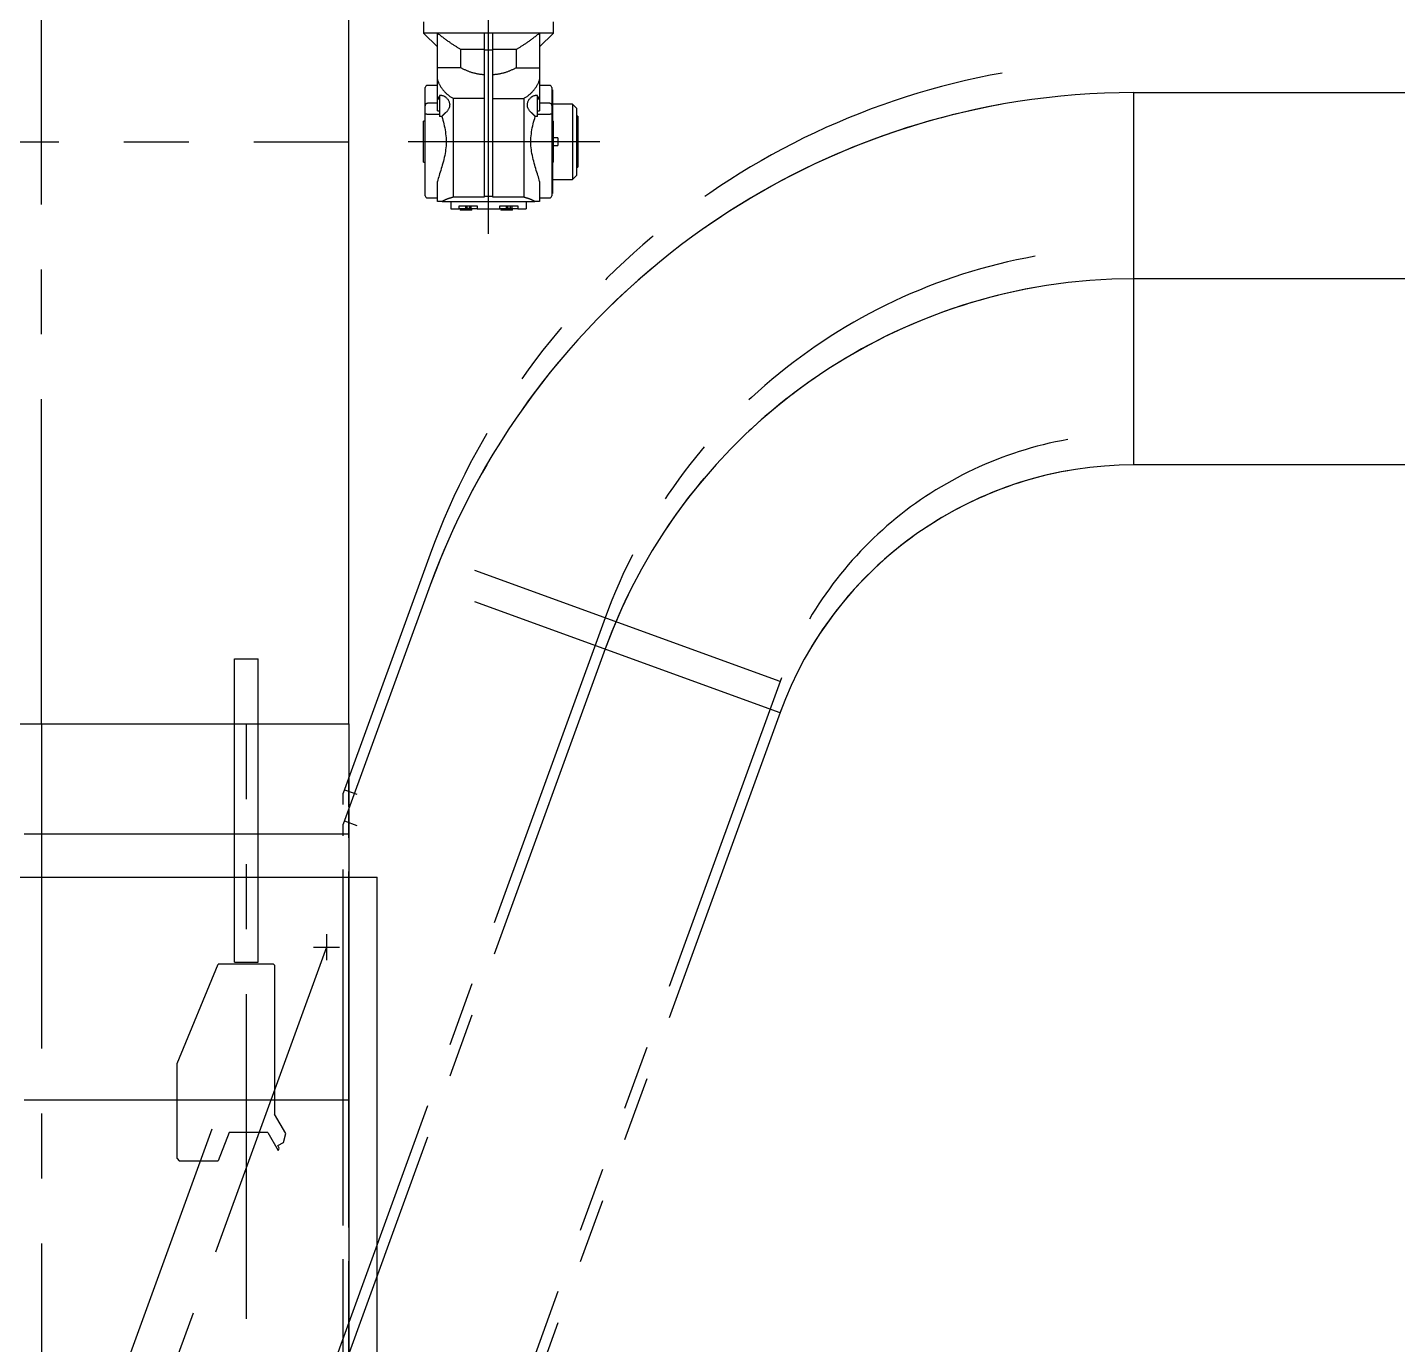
# Model space of a CAD drawing. Extents: x -40736 to 367926, y -65544 to 37405.
# Drawn here: x 340888 to 341204.6, y -35077.8 to -34773.5 of the extents above; entities that cross this region are included whole.
import ezdxf

# ---------------------------------------------------------------- set-up
doc = ezdxf.new("R2010")
doc.units = 0
doc.header["$LTSCALE"] = 600
doc.header["$MEASUREMENT"] = 0
doc.linetypes.add('CENTER', pattern=[2, 1.25, -0.25, 0.25, -0.25])
doc.linetypes.add('PHANTOM', pattern=[2.5, 1.25, -0.25, 0.25, -0.25, 0.25, -0.25])
doc.layers.get('0').update_dxf_attribs({"linetype": 'CONTINUOUS'})
for name, color, linetype in [('001', 7, 'CONTINUOUS'), ('底圖', 253, 'CONTINUOUS'), ('規劃圖', 253, 'CONTINUOUS')]:
    doc.layers.add(name, color=color, linetype=linetype)

# ---------------------------------------------------------------- blocks, each defined once
blk = doc.blocks.new('HAITI-3')
at = {"layer": '001', "color": 3}
for p, q in [((17361.166799, 100606.159575), (17361.166799, 102026.159575)), ((19193.666799, 102026.159575), (17361.166799, 102026.159575)), ((19193.666799, 100606.159575), (19193.666799, 102026.159575)), ((19193.666799, 100606.159575), (17361.166799, 100606.159575))]:
    blk.add_line(p, q, dxfattribs=at)
at = {"layer": '001', "color": 2, "linetype": 'CENTER'}
for p, q in [((17848.666799, 100606.159575), (17848.666799, 102026.159575)), ((19193.666799, 101316.159575), (17361.166799, 101316.159575))]:
    blk.add_line(p, q, dxfattribs=at)
blk = doc.blocks.new('HAITI-3-52')
at = {"layer": '001', "color": 3}
for p, q in [((19193.666799, 102026.159575), (22967.866799, 102026.159575)), ((19193.666799, 100606.159575), (19193.666799, 102026.159575))]:
    blk.add_line(p, q, dxfattribs=at)
at = {"layer": '001', "color": 2, "linetype": 'CENTER'}
for p, q in [((19448.666799, 102026.159575), (19448.666799, 100606.159575)), ((20062.866799, 102026.159575), (20062.866799, 100606.159575)), ((22967.866799, 101789.159575), (19193.666799, 101789.159575)), ((19193.666799, 101316.159575), (22967.866799, 101316.159575))]:
    blk.add_line(p, q, dxfattribs=at)
at = {"layer": '001', "linetype": 'CENTER'}
for p, q in [((19709.075512, 101944.159575), (19709.075512, 102004.159575)), ((19679.075512, 101974.159575), (19739.075512, 101974.159575))]:
    blk.add_line(p, q, dxfattribs=at)
at = {"layer": '001', "color": 6, "linetype": 'PHANTOM'}
for p, q in [((19709.075512, 101974.159575), (21173.371035, 101441.199591)), ((20139.828323, 101880.140337), (20094.828323, 101854.159575)), ((20160.318704, 101874.649956), (20139.828323, 101880.140337)), ((20167.818704, 101861.659575), (20160.318704, 101874.649956)), ((19748.866799, 101852.159575), (19750.866799, 101854.159575)), ((19748.866799, 101852.159575), (19748.866799, 101724.159575)), ((19750.866799, 101854.159575), (20094.828323, 101854.159575)), ((20137.866799, 101838.593332), (20178.978958, 101862.329448)), ((20173.447869, 101864.909575), (20167.818704, 101861.659575)), ((20178.228958, 101863.628486), (20173.447869, 101864.909575)), ((20178.978958, 101862.329448), (20178.228958, 101863.628486)), ((19043.666799, 101761.659575), (19043.666799, 101816.659575)), ((19743.866799, 101816.659575), (19043.666799, 101816.659575)), ((19743.866799, 101761.659575), (19743.866799, 101816.659575)), ((20137.866799, 101838.593332), (20137.866799, 101749.159575)), ((19743.866799, 101761.659575), (19043.666799, 101761.659575)), ((20137.866799, 101749.159575), (20202.866799, 101724.159575)), ((19977.866799, 101629.159575), (19748.866799, 101724.159575)), ((20202.866799, 101634.159575), (20202.866799, 101724.159575)), ((20130.108431, 101709.177459), (21137.45892, 101342.531865)), ((20197.866799, 101629.159575), (19977.866799, 101629.159575)), ((20197.866799, 101629.159575), (20202.866799, 101634.159575))]:
    blk.add_line(p, q, dxfattribs=at)
blk = doc.blocks.new('HAITI-3-53')
at = {"layer": '001', "color": 9}
for p in [(22707.501522, 102091.159575), (19547.501766, 100541.159575)]:
    blk.add_line(p, (19547.501766, 102091.159575), dxfattribs=at)
blk = doc.blocks.new('1U0032-C01-H-KENTOU-109')
at = {"layer": '001', "color": 2, "linetype": 'CENTER'}
for p, q in [((17848.666799, 102605.568007), (17848.666799, 102162.915886)), ((18061.447238, 102348.659575), (16710.081387, 102348.659575))]:
    blk.add_line(p, q, dxfattribs=at)
at = {"layer": '001', "color": 10}
for p, q in [((17771.666799, 102552.659575), (17761.666799, 102542.659575)), ((17761.666799, 102542.659575), (17935.666799, 102542.659575)), ((17761.666799, 102542.659575), (17761.666799, 102496.659575)), ((17925.666799, 102552.659575), (17771.666799, 102552.659575)), ((17789.666799, 102554.659575), (17907.666799, 102554.659575)), ((17789.666799, 102554.659575), (17789.666799, 102552.659575)), ((17907.666799, 102552.659575), (17907.666799, 102554.659575)), ((17935.666799, 102542.659575), (17925.666799, 102552.659575)), ((17935.666799, 102496.659575), (17935.666799, 102542.659575)), ((17839.531799, 102508.659575), (17857.801799, 102508.659575)), ((17839.531799, 102508.659575), (17839.531799, 102496.659575)), ((17857.801799, 102496.659575), (17857.801799, 102508.659575)), ((17597.666799, 102498.659575), (17571.666799, 102498.659575)), ((17597.666799, 102498.659575), (17597.666799, 102358.659575)), ((17629.666799, 102466.659575), (17597.666799, 102498.659575)), ((17718.666799, 102489.659575), (17718.666799, 102466.659575)), ((17723.666799, 102494.659575), (17766.47755, 102494.659575)), ((17728.666799, 102496.659575), (17968.666799, 102496.659575)), ((17728.666799, 102496.659575), (17728.666799, 102494.659575)), ((17743.632812, 102494.625588), (17743.666799, 102494.659575)), ((17750.362184, 102494.606801), (17750.414958, 102494.659575)), ((17759.322648, 102489.659575), (17759.329808, 102489.903779)), ((17759.322648, 102466.659575), (17759.322648, 102489.659575)), ((17759.329808, 102489.903779), (17759.351219, 102490.146852)), ((17759.351219, 102490.146852), (17759.386786, 102490.388281)), ((17759.386786, 102490.388281), (17759.436391, 102490.627435)), ((17759.436391, 102490.627435), (17759.499669, 102490.862949)), ((17759.499669, 102490.862949), (17759.576316, 102491.09422)), ((17759.576316, 102491.09422), (17759.666066, 102491.320834)), ((17759.666066, 102491.320834), (17759.768383, 102491.541829)), ((17759.768383, 102491.541829), (17759.882385, 102491.755925)), ((17759.882385, 102491.755925), (17760.007633, 102491.962972)), ((17760.007633, 102491.962972), (17760.143717, 102492.162834)), ((17760.143717, 102492.162834), (17760.290241, 102492.355366)), ((17760.290241, 102492.355366), (17760.446811, 102492.540424)), ((17760.446811, 102492.540424), (17760.613029, 102492.717859)), ((17760.613029, 102492.717859), (17760.788579, 102492.887615)), ((17760.788579, 102492.887615), (17760.974488, 102493.050748)), ((17760.974488, 102493.050748), (17761.171154, 102493.207427)), ((17761.171154, 102493.207427), (17761.378568, 102493.357401)), ((17761.378391, 102494.633962), (17761.404005, 102494.659575)), ((17761.378568, 102493.357401), (17761.596723, 102493.500416)), ((17761.596723, 102493.500416), (17761.82561, 102493.636223)), ((17761.82561, 102493.636223), (17762.065223, 102493.764571)), ((17762.065223, 102493.764571), (17762.315553, 102493.885217)), ((17762.315553, 102493.885217), (17762.57659, 102493.997921)), ((17762.57659, 102493.997921), (17762.848165, 102494.102394)), ((17762.848165, 102494.102394), (17763.129528, 102494.198199)), ((17763.129528, 102494.198199), (17763.420601, 102494.285214)), ((17763.420601, 102494.285214), (17763.721409, 102494.363352)), ((17763.721409, 102494.363352), (17764.031977, 102494.432524)), ((17764.031977, 102494.432524), (17764.352329, 102494.492644)), ((17764.352329, 102494.492644), (17764.682487, 102494.54363)), ((17764.682487, 102494.54363), (17765.02247, 102494.585409)), ((17765.02247, 102494.585409), (17765.372295, 102494.617922)), ((17765.372295, 102494.617922), (17765.731974, 102494.641129)), ((17765.731974, 102494.641129), (17766.101517, 102494.65501)), ((17766.101517, 102494.65501), (17766.47755, 102494.659575)), ((17766.47755, 102494.659575), (17783.62574, 102494.659575)), ((17783.62574, 102494.659575), (17973.666799, 102494.659575)), ((17783.62574, 102494.659575), (17783.76821, 102494.655807)), ((17783.76821, 102494.655807), (17783.903697, 102494.644331)), ((17783.903697, 102494.644331), (17784.032422, 102494.624883)), ((17784.032422, 102494.624883), (17784.154597, 102494.597198)), ((17784.154597, 102494.597198), (17784.270428, 102494.560997)), ((17784.270428, 102494.560997), (17784.379347, 102494.516344)), ((17784.379347, 102494.516344), (17784.480973, 102494.463527)), ((17784.480973, 102494.463527), (17784.575683, 102494.402641)), ((17784.575683, 102494.402641), (17784.663844, 102494.333784)), ((17784.663844, 102494.333784), (17784.745804, 102494.257059)), ((17784.745804, 102494.257059), (17784.821901, 102494.17257)), ((17784.821901, 102494.17257), (17784.892458, 102494.080422)), ((17784.892458, 102494.080422), (17784.957785, 102493.980713)), ((17784.957785, 102493.980713), (17785.018179, 102493.873538)), ((17785.018179, 102493.873538), (17785.074044, 102493.758721)), ((17785.074044, 102493.758721), (17785.12614, 102493.634967)), ((17785.12614, 102493.634967), (17785.174609, 102493.501958)), ((17785.174609, 102493.501958), (17785.219526, 102493.35954)), ((17785.219526, 102493.35954), (17785.260979, 102493.207561)), ((17785.260979, 102493.207561), (17785.299072, 102493.04586)), ((17785.299072, 102493.04586), (17785.333916, 102492.874267)), ((17785.333916, 102492.874267), (17785.36563, 102492.692595)), ((17785.36563, 102492.692595), (17785.394268, 102492.50115)), ((17785.394268, 102492.50115), (17785.419817, 102492.301113)), ((17785.419817, 102492.301113), (17785.442451, 102492.092747)), ((17785.442451, 102492.092747), (17785.462342, 102491.876281)), ((17785.462342, 102491.876281), (17785.479661, 102491.651941)), ((17785.479661, 102491.651941), (17785.494566, 102491.419946)), ((17785.494566, 102491.419946), (17785.507197, 102491.180545)), ((17785.507197, 102491.180545), (17785.517618, 102490.935599)), ((17785.517618, 102490.935599), (17785.52594, 102490.686469)), ((17785.52594, 102490.686469), (17785.532291, 102490.433728)), ((17785.532291, 102490.433728), (17785.536767, 102490.177951)), ((17785.536767, 102490.177951), (17785.539436, 102489.919709)), ((17785.539436, 102489.919709), (17785.540325, 102489.659575)), ((17785.540325, 102489.659575), (17785.540325, 102461.659575)), ((17848.666799, 102498.659575), (17801.166799, 102498.659575)), ((17801.166799, 102494.659575), (17801.166799, 102498.659575)), ((17819.027172, 102494.642164), (17819.044583, 102494.659575)), ((17896.166799, 102498.659575), (17848.666799, 102498.659575)), ((17896.166799, 102498.659575), (17896.166799, 102494.659575)), ((17968.666799, 102494.659575), (17968.666799, 102496.659575)), ((17978.666799, 102466.659575), (17978.666799, 102489.659575)), ((17598.040598, 102466.659575), (17677.9307, 102466.659575)), ((17598.040598, 102466.659575), (17599.45442, 102464.861594)), ((17599.45442, 102464.861594), (17600.845007, 102463.082644)), ((17600.845007, 102463.082644), (17602.212738, 102461.322275)), ((17602.212738, 102461.322275), (17603.557982, 102459.580048)), ((17603.557982, 102459.580048), (17604.881095, 102457.855533)), ((17604.881095, 102457.855533), (17606.182424, 102456.148312)), ((17606.182424, 102456.148312), (17607.462304, 102454.457971)), ((17607.462304, 102454.457971), (17608.72106, 102452.784108)), ((17608.72106, 102452.784108), (17609.959007, 102451.12633)), ((17609.959007, 102451.12633), (17611.176452, 102449.484249)), ((17611.176452, 102449.484249), (17612.373689, 102447.857487)), ((17612.373689, 102447.857487), (17613.551005, 102446.245672)), ((17613.551005, 102446.245672), (17614.708677, 102444.64844)), ((17614.708677, 102444.64844), (17615.846975, 102443.065433)), ((17615.846975, 102443.065433), (17616.966158, 102441.496301)), ((17616.966158, 102441.496301), (17618.066477, 102439.940698)), ((17677.9307, 102466.659575), (17705.181781, 102466.659575)), ((17677.9307, 102412.534453), (17677.9307, 102466.659575)), ((17705.181781, 102466.659575), (17750.166799, 102466.659575)), ((17706.675746, 102466.187458), (17705.181781, 102466.659575)), ((17708.161289, 102465.679002), (17706.675746, 102466.187458)), ((17709.637791, 102465.134422), (17708.161289, 102465.679002)), ((17711.104631, 102464.553944), (17709.637791, 102465.134422)), ((17712.561196, 102463.937812), (17711.104631, 102464.553944)), ((17714.006875, 102463.286285), (17712.561196, 102463.937812)), ((17715.441064, 102462.599634), (17714.006875, 102463.286285)), ((17716.86316, 102461.878148), (17715.441064, 102462.599634)), ((17718.272569, 102461.122129), (17716.86316, 102461.878148)), ((17719.6687, 102460.331893), (17718.272569, 102461.122129)), ((17721.050969, 102459.507772), (17719.6687, 102460.331893)), ((17722.418796, 102458.65011), (17721.050969, 102459.507772)), ((17723.771608, 102457.759267), (17722.418796, 102458.65011)), ((17725.108839, 102456.835617), (17723.771608, 102457.759267)), ((17726.429929, 102455.879546), (17725.108839, 102456.835617)), ((17727.734324, 102454.891454), (17726.429929, 102455.879546)), ((17729.021478, 102453.871755), (17727.734324, 102454.891454)), ((17730.290852, 102452.820877), (17729.021478, 102453.871755)), ((17731.541914, 102451.739259), (17730.290852, 102452.820877)), ((17732.77414, 102450.627355), (17731.541914, 102451.739259)), ((17733.987014, 102449.485631), (17732.77414, 102450.627355)), ((17735.180027, 102448.314564), (17733.987014, 102449.485631)), ((17736.352681, 102447.114646), (17735.180027, 102448.314564)), ((17737.504484, 102445.886378), (17736.352681, 102447.114646)), ((17738.634953, 102444.630276), (17737.504484, 102445.886378)), ((17739.743615, 102443.346865), (17738.634953, 102444.630276)), ((17740.830006, 102442.036683), (17739.743615, 102443.346865)), ((17741.89367, 102440.700279), (17740.830006, 102442.036683)), ((17781.412571, 102461.659575), (17741.666799, 102461.659575)), ((17741.666799, 102461.659575), (17741.666799, 102456.7909)), ((17741.719118, 102455.86885), (17741.666799, 102456.7909)), ((17741.87388, 102454.918887), (17741.719118, 102455.86885)), ((17742.127249, 102453.946488), (17741.87388, 102454.918887)), ((17742.474696, 102452.957671), (17742.127249, 102453.946488)), ((17742.911058, 102451.958874), (17742.474696, 102452.957671)), ((17743.430525, 102450.957024), (17742.911058, 102451.958874)), ((17744.026639, 102449.959441), (17743.430525, 102450.957024)), ((17743.77939, 102461.659575), (17743.901813, 102461.772398)), ((17743.901813, 102461.772398), (17744.0282, 102461.884196)), ((17744.696035, 102448.968504), (17744.026639, 102449.959441)), ((17744.0282, 102461.884196), (17744.158546, 102461.994912)), ((17744.158546, 102461.994912), (17744.292843, 102462.104492)), ((17744.292843, 102462.104492), (17744.431076, 102462.212888)), ((17744.431076, 102462.212888), (17744.573229, 102462.320051)), ((17744.573229, 102462.320051), (17744.719278, 102462.425934)), ((17745.46439, 102447.951512), (17744.696035, 102448.968504)), ((17744.719278, 102462.425934), (17744.869196, 102462.530495)), ((17744.869196, 102462.530495), (17745.022949, 102462.633691)), ((17745.022949, 102462.633691), (17745.180499, 102462.735483)), ((17745.180499, 102462.735483), (17745.341804, 102462.835835)), ((17745.341804, 102462.835835), (17745.506818, 102462.934712)), ((17746.336244, 102446.914805), (17745.46439, 102447.951512)), ((17745.506818, 102462.934712), (17745.675488, 102463.032082)), ((17745.675488, 102463.032082), (17745.84776, 102463.127916)), ((17745.84776, 102463.127916), (17746.023575, 102463.222188)), ((17746.023575, 102463.222188), (17746.202883, 102463.31488)), ((17746.202883, 102463.31488), (17746.385641, 102463.405981)), ((17747.307347, 102445.875239), (17746.336244, 102446.914805)), ((17746.385641, 102463.405981), (17746.571779, 102463.49547)), ((17746.571779, 102463.49547), (17746.76122, 102463.583328)), ((17746.76122, 102463.583328), (17746.953884, 102463.669536)), ((17746.953884, 102463.669536), (17747.149687, 102463.75408)), ((17747.149687, 102463.75408), (17747.348537, 102463.836945)), ((17748.371157, 102444.850044), (17747.307347, 102445.875239)), ((17747.348537, 102463.836945), (17747.550342, 102463.91812)), ((17747.550342, 102463.91812), (17747.755002, 102463.997595)), ((17747.755002, 102463.997595), (17747.962415, 102464.075362)), ((17747.962415, 102464.075362), (17748.172475, 102464.151415)), ((17748.172475, 102464.151415), (17748.385074, 102464.22575)), ((17749.51937, 102443.856216), (17748.371157, 102444.850044)), ((17748.385074, 102464.22575), (17748.600099, 102464.298366)), ((17748.600099, 102464.298366), (17748.817434, 102464.369263)), ((17748.817434, 102464.369263), (17749.036958, 102464.438441)), ((17749.036958, 102464.438441), (17749.258546, 102464.505903)), ((17749.258546, 102464.505903), (17749.482065, 102464.571653)), ((17749.482065, 102464.571653), (17749.707383, 102464.635695)), ((17750.741319, 102442.9108), (17749.51937, 102443.856216)), ((17749.707383, 102464.635695), (17749.934359, 102464.698035)), ((17749.934359, 102464.698035), (17750.162852, 102464.758681)), ((17750.166799, 102466.659575), (17777.166799, 102466.659575)), ((17750.166799, 102466.659575), (17750.166799, 102461.659575)), ((17752.023982, 102442.030276), (17750.741319, 102442.9108)), ((17753.352002, 102441.229771), (17752.023982, 102442.030276)), ((17754.776252, 102440.489255), (17753.352002, 102441.229771)), ((17774.599414, 102441.588599), (17773.232565, 102440.825497)), ((17775.908498, 102442.427783), (17774.599414, 102441.588599)), ((17777.164891, 102443.340249), (17775.908498, 102442.427783)), ((17778.35428, 102444.310127), (17777.164891, 102443.340249)), ((17777.166799, 102461.659575), (17777.166799, 102466.659575)), ((17779.46467, 102445.320536), (17778.35428, 102444.310127)), ((17780.486621, 102446.354516), (17779.46467, 102445.320536)), ((17781.412571, 102447.394883), (17780.486621, 102446.354516)), ((17790.682768, 102461.659575), (17781.412571, 102461.659575)), ((17781.660575, 102447.687256), (17781.412571, 102447.394883)), ((17781.90964, 102447.977944), (17781.660575, 102447.687256)), ((17782.159761, 102448.26694), (17781.90964, 102447.977944)), ((17782.41093, 102448.554235), (17782.159761, 102448.26694)), ((17782.663143, 102448.839823), (17782.41093, 102448.554235)), ((17782.916393, 102449.123698), (17782.663143, 102448.839823)), ((17783.170673, 102449.405851), (17782.916393, 102449.123698)), ((17783.425978, 102449.686277), (17783.170673, 102449.405851)), ((17783.682301, 102449.964968), (17783.425978, 102449.686277)), ((17783.939635, 102450.241917), (17783.682301, 102449.964968)), ((17784.197974, 102450.517117), (17783.939635, 102450.241917)), ((17784.457313, 102450.790562), (17784.197974, 102450.517117)), ((17784.717644, 102451.062244), (17784.457313, 102450.790562)), ((17784.978961, 102451.332158), (17784.717644, 102451.062244)), ((17785.241258, 102451.600297), (17784.978961, 102451.332158)), ((17785.504527, 102451.866653), (17785.241258, 102451.600297)), ((17785.768764, 102452.13122), (17785.504527, 102451.866653)), ((17786.033961, 102452.393992), (17785.768764, 102452.13122)), ((17786.300111, 102452.654963), (17786.033961, 102452.393992)), ((17786.567208, 102452.914125), (17786.300111, 102452.654963)), ((17786.835246, 102453.171473), (17786.567208, 102452.914125)), ((17787.104217, 102453.426999), (17786.835246, 102453.171473)), ((17787.374116, 102453.680699), (17787.104217, 102453.426999)), ((17787.644935, 102453.932564), (17787.374116, 102453.680699)), ((17787.916668, 102454.182591), (17787.644935, 102453.932564)), ((17788.189307, 102454.430771), (17787.916668, 102454.182591)), ((17788.462848, 102454.677099), (17788.189307, 102454.430771)), ((17788.737282, 102454.921569), (17788.462848, 102454.677099)), ((17789.012602, 102455.164175), (17788.737282, 102454.921569)), ((17789.288803, 102455.40491), (17789.012602, 102455.164175)), ((17789.565877, 102455.64377), (17789.288803, 102455.40491)), ((17789.843817, 102455.880747), (17789.565877, 102455.64377)), ((17790.122617, 102456.115837), (17789.843817, 102455.880747)), ((17790.40227, 102456.349033), (17790.122617, 102456.115837)), ((17790.682768, 102456.58033), (17790.40227, 102456.349033)), ((17790.682768, 102461.659575), (17790.682768, 102456.58033)), ((17794.865483, 102455.347757), (17790.682768, 102456.58033)), ((17799.118799, 102454.14222), (17794.865483, 102455.347757)), ((17803.438245, 102452.977884), (17799.118799, 102454.14222)), ((17807.817552, 102451.869411), (17803.438245, 102452.977884)), ((17812.250187, 102450.831298), (17807.817552, 102451.869411)), ((17816.729415, 102449.877611), (17812.250187, 102450.831298)), ((17821.248205, 102449.021722), (17816.729415, 102449.877611)), ((17825.799489, 102448.275938), (17821.248205, 102449.021722)), ((17830.375884, 102447.651226), (17825.799489, 102448.275938)), ((17834.969169, 102447.156913), (17830.375884, 102447.651226)), ((17839.570847, 102446.800235), (17834.969169, 102447.156913)), ((17844.172134, 102446.586057), (17839.570847, 102446.800235)), ((17848.763977, 102446.516653), (17844.172134, 102446.586057)), ((17853.356398, 102446.592205), (17848.763977, 102446.516653)), ((17857.957884, 102446.812489), (17853.356398, 102446.592205)), ((17862.559381, 102447.175117), (17857.957884, 102446.812489)), ((17867.152122, 102447.675122), (17862.559381, 102447.175117)), ((17871.727617, 102448.305169), (17867.152122, 102447.675122)), ((17876.277664, 102449.055853), (17871.727617, 102448.305169)), ((17880.794923, 102449.916147), (17876.277664, 102449.055853)), ((17885.272317, 102450.87369), (17880.794923, 102449.916147)), ((17889.702825, 102451.915075), (17885.272317, 102450.87369)), ((17894.079727, 102453.026212), (17889.702825, 102451.915075)), ((17898.396493, 102454.192593), (17894.079727, 102453.026212)), ((17902.646895, 102455.399559), (17898.396493, 102454.192593)), ((17906.82651, 102456.632965), (17902.646895, 102455.399559)), ((17910.929923, 102457.878529), (17906.82651, 102456.632965)), ((17914.951298, 102459.122067), (17910.929923, 102457.878529)), ((17918.884907, 102460.349717), (17914.951298, 102459.122067)), ((17922.725096, 102461.547999), (17918.884907, 102460.349717)), ((17926.466345, 102462.703872), (17922.725096, 102461.547999)), ((17930.103378, 102463.8048), (17926.466345, 102462.703872)), ((17933.630914, 102464.838689), (17930.103378, 102463.8048)), ((17937.043842, 102465.793959), (17933.630914, 102464.838689)), ((17940.337291, 102466.659575), (17937.043842, 102465.793959)), ((17940.337291, 102466.659575), (17986.666799, 102466.659575)), ((17980.2832, 102441.116559), (17980.026433, 102440.358293)), ((17980.543125, 102441.866657), (17980.2832, 102441.116559)), ((17980.806175, 102442.608487), (17980.543125, 102441.866657)), ((17981.072315, 102443.341951), (17980.806175, 102442.608487)), ((17981.341509, 102444.066952), (17981.072315, 102443.341951)), ((17981.613721, 102444.783395), (17981.341509, 102444.066952)), ((17981.888916, 102445.491183), (17981.613721, 102444.783395)), ((17982.167058, 102446.190224), (17981.888916, 102445.491183)), ((17982.448109, 102446.880425), (17982.167058, 102446.190224)), ((17982.732032, 102447.561694), (17982.448109, 102446.880425)), ((17983.01879, 102448.233942), (17982.732032, 102447.561694)), ((17983.308344, 102448.897079), (17983.01879, 102448.233942)), ((17983.600657, 102449.551017), (17983.308344, 102448.897079)), ((17983.895689, 102450.195671), (17983.600657, 102449.551017)), ((17984.193402, 102450.830953), (17983.895689, 102450.195671)), ((17984.493756, 102451.456781), (17984.193402, 102450.830953)), ((17984.796711, 102452.073072), (17984.493756, 102451.456781)), ((17985.102227, 102452.679743), (17984.796711, 102452.073072)), ((17985.410264, 102453.276715), (17985.102227, 102452.679743)), ((17985.720781, 102453.863908), (17985.410264, 102453.276715)), ((17986.033737, 102454.441246), (17985.720781, 102453.863908)), ((17986.34909, 102455.00865), (17986.033737, 102454.441246)), ((17986.666799, 102455.566046), (17986.34909, 102455.00865)), ((17986.666799, 102466.659575), (17986.666799, 102455.566046)), ((17986.666799, 102241.753104), (17986.666799, 102455.566046)), ((17618.066477, 102439.940698), (17619.148177, 102438.398286)), ((17619.148177, 102438.398286), (17620.211491, 102436.868733)), ((17620.211491, 102436.868733), (17621.256648, 102435.35171)), ((17621.256648, 102435.35171), (17622.283867, 102433.846895)), ((17622.283867, 102433.846895), (17623.293361, 102432.353973)), ((17623.293361, 102432.353973), (17624.285332, 102430.872629)), ((17624.285332, 102430.872629), (17625.25998, 102429.402558)), ((17625.25998, 102429.402558), (17626.217493, 102427.943456)), ((17626.217493, 102427.943456), (17627.158056, 102426.495025)), ((17627.158056, 102426.495025), (17628.081843, 102425.056968)), ((17628.081843, 102425.056968), (17628.989024, 102423.628997)), ((17628.989024, 102423.628997), (17629.879763, 102422.210822)), ((17629.879763, 102422.210822), (17630.754214, 102420.802161)), ((17630.754214, 102420.802161), (17631.612526, 102419.402732)), ((17631.612526, 102419.402732), (17632.454844, 102418.012258)), ((17632.454844, 102418.012258), (17633.281303, 102416.630464)), ((17633.281303, 102416.630464), (17634.092034, 102415.257077)), ((17634.092034, 102415.257077), (17634.88716, 102413.89183)), ((17634.88716, 102413.89183), (17635.666799, 102412.534453)), ((17635.666799, 102412.534453), (17635.666799, 102358.659575)), ((17635.666799, 102412.534453), (17677.9307, 102412.534453)), ((17677.9307, 102412.534453), (17678.714679, 102411.167287)), ((17678.714679, 102411.167287), (17679.481611, 102409.786458)), ((17679.481611, 102409.786458), (17680.23133, 102408.392267)), ((17742.934162, 102439.338212), (17741.89367, 102440.700279)), ((17743.951047, 102437.951054), (17742.934162, 102439.338212)), ((17744.943897, 102436.539385), (17743.951047, 102437.951054)), ((17745.912298, 102435.103796), (17744.943897, 102436.539385)), ((17746.855844, 102433.644889), (17745.912298, 102435.103796)), ((17747.774139, 102432.163275), (17746.855844, 102433.644889)), ((17748.666799, 102430.659575), (17747.774139, 102432.163275)), ((17977.203573, 102430.659575), (17748.666799, 102430.659575)), ((17748.666799, 102358.659575), (17748.666799, 102430.659575)), ((17756.329751, 102439.814277), (17754.776252, 102440.489255)), ((17757.984486, 102439.242328), (17756.329751, 102439.814277)), ((17759.708199, 102438.803813), (17757.984486, 102439.242328)), ((17761.463343, 102438.519542), (17759.708199, 102438.803813)), ((17763.206, 102438.397759), (17761.463343, 102438.519542)), ((17764.927747, 102438.43388), (17763.206, 102438.397759)), ((17766.681864, 102438.630767), (17764.927747, 102438.43388)), ((17768.427745, 102438.988159), (17766.681864, 102438.630767)), ((17770.123747, 102439.491467), (17768.427745, 102438.988159)), ((17771.735562, 102440.115284), (17770.123747, 102439.491467)), ((17773.232565, 102440.825497), (17771.735562, 102440.115284)), ((17977.419905, 102431.507731), (17977.203573, 102430.659575)), ((17977.203573, 102430.659575), (17977.203573, 102358.659575)), ((17977.639774, 102432.348992), (17977.419905, 102431.507731)), ((17977.863153, 102433.183246), (17977.639774, 102432.348992)), ((17978.090011, 102434.010382), (17977.863153, 102433.183246)), ((17978.320319, 102434.83029), (17978.090011, 102434.010382)), ((17978.554045, 102435.642863), (17978.320319, 102434.83029)), ((17978.791159, 102436.447993), (17978.554045, 102435.642863)), ((17979.03163, 102437.245572), (17978.791159, 102436.447993)), ((17979.275425, 102438.035496), (17979.03163, 102437.245572)), ((17979.522513, 102438.81766), (17979.275425, 102438.035496)), ((17979.77286, 102439.59196), (17979.522513, 102438.81766)), ((17980.026433, 102440.358293), (17979.77286, 102439.59196)), ((17986.666799, 102435.659575), (18003.666799, 102435.659575)), ((17996.666799, 102416.444185), (18003.666799, 102416.444185)), ((17996.666799, 102374.874965), (17996.666799, 102416.444185)), ((18003.666799, 102429.159575), (18003.666799, 102435.659575)), ((18003.666799, 102416.444185), (18003.666799, 102429.159575)), ((18003.666799, 102416.444185), (18003.666799, 102406.917905)), ((17680.23133, 102408.392267), (17680.96367, 102406.985018)), ((17680.96367, 102406.985018), (17681.678473, 102405.565019)), ((17681.678473, 102405.565019), (17682.375581, 102404.132581)), ((17682.375581, 102404.132581), (17683.054842, 102402.688017)), ((17683.054842, 102402.688017), (17683.716108, 102401.231643)), ((17683.716108, 102401.231643), (17684.359235, 102399.763776)), ((17684.359235, 102399.763776), (17684.984081, 102398.284738)), ((17684.984081, 102398.284738), (17685.590511, 102396.794852)), ((17685.590511, 102396.794852), (17686.17839, 102395.294444)), ((17686.17839, 102395.294444), (17686.747592, 102393.783842)), ((17686.747592, 102393.783842), (17687.297992, 102392.263376)), ((17687.297992, 102392.263376), (17687.829469, 102390.733378)), ((17687.829469, 102390.733378), (17688.341907, 102389.194183)), ((17688.341907, 102389.194183), (17688.835194, 102387.646128)), ((17688.835194, 102387.646128), (17689.309223, 102386.08955)), ((17689.309223, 102386.08955), (17689.763889, 102384.524789)), ((17689.763889, 102384.524789), (17690.199093, 102382.952189)), ((17690.199093, 102382.952189), (17690.61474, 102381.372093)), ((17690.61474, 102381.372093), (17691.01074, 102379.784846)), ((17691.01074, 102379.784846), (17691.387006, 102378.190795)), ((17691.387006, 102378.190795), (17691.743455, 102376.590288)), ((17996.666799, 102402.183633), (18001.966799, 102402.183633)), ((17996.666799, 102398.921604), (18001.966799, 102398.921604)), ((17996.666799, 102392.397546), (18001.966799, 102392.397546)), ((17996.666799, 102389.135517), (18001.966799, 102389.135517)), ((18001.966799, 102398.921604), (18001.966799, 102402.183633)), ((18001.966799, 102392.397546), (18001.966799, 102398.921604)), ((18001.966799, 102389.135517), (18001.966799, 102392.397546)), ((18003.666799, 102406.917905), (18003.666799, 102384.401245)), ((18006.666799, 102404.159575), (18003.666799, 102404.159575)), ((18003.666799, 102384.401245), (18003.666799, 102374.874965)), ((18006.666799, 102404.159575), (18006.666799, 102390.659575)), ((18006.666799, 102390.659575), (18006.666799, 102377.159575)), ((17597.666799, 102358.659575), (17597.666799, 102348.659575)), ((17636.666799, 102358.659575), (17597.666799, 102358.659575)), ((17597.666799, 102348.659575), (17597.666799, 102338.659575)), ((17636.666799, 102338.659575), (17636.666799, 102358.659575)), ((17651.04246, 102358.659575), (17636.666799, 102358.659575)), ((17681.666799, 102358.659575), (17651.04246, 102358.659575)), ((17975.383722, 102358.659575), (17681.666799, 102358.659575)), ((17691.743455, 102376.590288), (17692.080009, 102374.983676)), ((17692.080009, 102374.983676), (17692.396596, 102373.37131)), ((17692.396596, 102373.37131), (17692.693145, 102371.753541)), ((17692.693145, 102371.753541), (17692.969592, 102370.130725)), ((17692.969592, 102370.130725), (17693.225877, 102368.503215)), ((17693.225877, 102368.503215), (17693.461943, 102366.871367)), ((17693.461943, 102366.871367), (17693.677739, 102365.235538)), ((17693.677739, 102365.235538), (17693.873218, 102363.596085)), ((17693.873218, 102363.596085), (17694.048336, 102361.953368)), ((17694.048336, 102361.953368), (17694.203057, 102360.307745)), ((17694.203057, 102360.307745), (17694.337345, 102358.659575)), ((17977.203573, 102358.659575), (17975.383722, 102358.659575)), ((17975.383722, 102358.659575), (17975.383722, 102338.659575)), ((18003.666799, 102374.874965), (17996.666799, 102374.874965)), ((18003.666799, 102377.159575), (18006.666799, 102377.159575)), ((18003.666799, 102322.444185), (18003.666799, 102374.874965)), ((17597.666799, 102338.659575), (17597.666799, 102198.659575)), ((17597.666799, 102338.659575), (17636.666799, 102338.659575)), ((17635.666799, 102338.659575), (17635.666799, 102284.784697)), ((17636.666799, 102338.659575), (17651.04246, 102338.659575)), ((17651.04246, 102338.659575), (17681.666799, 102338.659575)), ((17681.666799, 102338.659575), (17975.383722, 102338.659575)), ((17690.61474, 102315.947057), (17690.199093, 102314.366961)), ((17691.01074, 102317.534304), (17690.61474, 102315.947057)), ((17691.387006, 102319.128355), (17691.01074, 102317.534304)), ((17691.743455, 102320.728862), (17691.387006, 102319.128355)), ((17692.080009, 102322.335474), (17691.743455, 102320.728862)), ((17692.396596, 102323.94784), (17692.080009, 102322.335474)), ((17692.693145, 102325.565609), (17692.396596, 102323.94784)), ((17692.969592, 102327.188425), (17692.693145, 102325.565609)), ((17693.225877, 102328.815935), (17692.969592, 102327.188425)), ((17693.461943, 102330.447783), (17693.225877, 102328.815935)), ((17693.677739, 102332.083612), (17693.461943, 102330.447783)), ((17693.873218, 102333.723065), (17693.677739, 102332.083612)), ((17694.048336, 102335.365782), (17693.873218, 102333.723065)), ((17694.203057, 102337.011405), (17694.048336, 102335.365782)), ((17694.337345, 102338.659575), (17694.203057, 102337.011405)), ((17748.666799, 102338.659575), (17748.666799, 102266.659575)), ((17975.383722, 102338.659575), (17977.203573, 102338.659575)), ((17977.203573, 102338.659575), (17977.203573, 102266.659575)), ((17996.666799, 102322.444185), (18003.666799, 102322.444185)), ((17996.666799, 102280.874965), (17996.666799, 102322.444185)), ((18003.666799, 102322.444185), (18003.666799, 102312.917905)), ((17634.88716, 102283.42732), (17634.092034, 102282.062073)), ((17635.666799, 102284.784697), (17634.88716, 102283.42732)), ((17677.9307, 102284.784697), (17635.666799, 102284.784697)), ((17678.714679, 102286.151863), (17677.9307, 102284.784697)), ((17677.9307, 102284.784697), (17677.9307, 102230.659575)), ((17679.481611, 102287.532692), (17678.714679, 102286.151863)), ((17680.23133, 102288.926883), (17679.481611, 102287.532692)), ((17680.96367, 102290.334132), (17680.23133, 102288.926883)), ((17681.678473, 102291.754131), (17680.96367, 102290.334132)), ((17682.375581, 102293.186569), (17681.678473, 102291.754131)), ((17683.054842, 102294.631133), (17682.375581, 102293.186569)), ((17683.716108, 102296.087507), (17683.054842, 102294.631133)), ((17684.359235, 102297.555374), (17683.716108, 102296.087507)), ((17684.984081, 102299.034412), (17684.359235, 102297.555374)), ((17685.590511, 102300.524298), (17684.984081, 102299.034412)), ((17686.17839, 102302.024706), (17685.590511, 102300.524298)), ((17686.747592, 102303.535308), (17686.17839, 102302.024706)), ((17687.297992, 102305.055774), (17686.747592, 102303.535308)), ((17687.829469, 102306.585772), (17687.297992, 102305.055774)), ((17688.341907, 102308.124967), (17687.829469, 102306.585772)), ((17688.835194, 102309.673022), (17688.341907, 102308.124967)), ((17689.309223, 102311.2296), (17688.835194, 102309.673022)), ((17689.763889, 102312.794361), (17689.309223, 102311.2296)), ((17690.199093, 102314.366961), (17689.763889, 102312.794361)), ((17996.666799, 102308.183633), (18001.966799, 102308.183633)), ((17996.666799, 102304.921604), (18001.966799, 102304.921604)), ((17996.666799, 102298.397546), (18001.966799, 102298.397546)), ((17996.666799, 102295.135517), (18001.966799, 102295.135517)), ((18001.966799, 102304.921604), (18001.966799, 102308.183633)), ((18001.966799, 102298.397546), (18001.966799, 102304.921604)), ((18001.966799, 102295.135517), (18001.966799, 102298.397546)), ((18003.666799, 102312.917905), (18003.666799, 102290.401245)), ((18006.666799, 102310.159575), (18003.666799, 102310.159575)), ((18003.666799, 102290.401245), (18003.666799, 102280.874965)), ((18003.666799, 102283.159575), (18006.666799, 102283.159575)), ((18006.666799, 102310.159575), (18006.666799, 102296.659575)), ((18006.666799, 102296.659575), (18006.666799, 102283.159575)), ((17614.708677, 102252.67071), (17613.551005, 102251.073478)), ((17615.846975, 102254.253717), (17614.708677, 102252.67071)), ((17616.966158, 102255.822849), (17615.846975, 102254.253717)), ((17618.066477, 102257.378452), (17616.966158, 102255.822849)), ((17619.148177, 102258.920864), (17618.066477, 102257.378452)), ((17620.211491, 102260.450417), (17619.148177, 102258.920864)), ((17621.256648, 102261.96744), (17620.211491, 102260.450417)), ((17622.283867, 102263.472255), (17621.256648, 102261.96744)), ((17623.293361, 102264.965177), (17622.283867, 102263.472255)), ((17624.285332, 102266.446521), (17623.293361, 102264.965177)), ((17625.25998, 102267.916592), (17624.285332, 102266.446521)), ((17626.217493, 102269.375694), (17625.25998, 102267.916592)), ((17627.158056, 102270.824125), (17626.217493, 102269.375694)), ((17628.081843, 102272.262182), (17627.158056, 102270.824125)), ((17628.989024, 102273.690153), (17628.081843, 102272.262182)), ((17629.879763, 102275.108328), (17628.989024, 102273.690153)), ((17630.754214, 102276.516989), (17629.879763, 102275.108328)), ((17631.612526, 102277.916418), (17630.754214, 102276.516989)), ((17632.454844, 102279.306892), (17631.612526, 102277.916418)), ((17633.281303, 102280.688686), (17632.454844, 102279.306892)), ((17634.092034, 102282.062073), (17633.281303, 102280.688686)), ((17736.352681, 102250.204504), (17737.504484, 102251.432772)), ((17737.504484, 102251.432772), (17738.634953, 102252.688874)), ((17738.634953, 102252.688874), (17739.743615, 102253.972285)), ((17739.743615, 102253.972285), (17740.830006, 102255.282467)), ((17740.830006, 102255.282467), (17741.89367, 102256.618871)), ((17741.89367, 102256.618871), (17742.934162, 102257.980938)), ((17742.934162, 102257.980938), (17743.951047, 102259.368096)), ((17743.951047, 102259.368096), (17744.943897, 102260.779765)), ((17744.943897, 102260.779765), (17745.912298, 102262.215354)), ((17745.912298, 102262.215354), (17746.855844, 102263.674261)), ((17746.336244, 102250.404345), (17747.307347, 102251.443911)), ((17746.855844, 102263.674261), (17747.774139, 102265.155875)), ((17747.307347, 102251.443911), (17748.371157, 102252.469106)), ((17747.774139, 102265.155875), (17748.666799, 102266.659575)), ((17748.371157, 102252.469106), (17749.51937, 102253.462934)), ((17748.666799, 102266.659575), (17977.203573, 102266.659575)), ((17749.51937, 102253.462934), (17750.741319, 102254.40835)), ((17750.741319, 102254.40835), (17752.023982, 102255.288874)), ((17752.023982, 102255.288874), (17753.352002, 102256.089379)), ((17753.352002, 102256.089379), (17754.776252, 102256.829895)), ((17754.776252, 102256.829895), (17756.329751, 102257.504873)), ((17756.329751, 102257.504873), (17757.984486, 102258.076822)), ((17757.984486, 102258.076822), (17759.708199, 102258.515337)), ((17759.708199, 102258.515337), (17761.463343, 102258.799608)), ((17761.463343, 102258.799608), (17763.206, 102258.921391)), ((17763.206, 102258.921391), (17764.927747, 102258.88527)), ((17764.927747, 102258.88527), (17766.681864, 102258.688383)), ((17766.681864, 102258.688383), (17768.427745, 102258.330991)), ((17768.427745, 102258.330991), (17770.123747, 102257.827683)), ((17770.123747, 102257.827683), (17771.735562, 102257.203866)), ((17771.735562, 102257.203866), (17773.232565, 102256.493653)), ((17773.232565, 102256.493653), (17774.599414, 102255.730551)), ((17774.599414, 102255.730551), (17775.908498, 102254.891367)), ((17775.908498, 102254.891367), (17777.164891, 102253.978901)), ((17777.164891, 102253.978901), (17778.35428, 102253.009023)), ((17778.35428, 102253.009023), (17779.46467, 102251.998614)), ((17779.46467, 102251.998614), (17780.486621, 102250.964634)), ((17977.203573, 102266.659575), (17977.419905, 102265.811419)), ((17977.419905, 102265.811419), (17977.639774, 102264.970158)), ((17977.639774, 102264.970158), (17977.863153, 102264.135904)), ((17977.863153, 102264.135904), (17978.090011, 102263.308768)), ((17978.090011, 102263.308768), (17978.320319, 102262.48886)), ((17978.320319, 102262.48886), (17978.554045, 102261.676287)), ((17978.554045, 102261.676287), (17978.791159, 102260.871157)), ((17978.791159, 102260.871157), (17979.03163, 102260.073578)), ((17979.03163, 102260.073578), (17979.275425, 102259.283654)), ((17979.275425, 102259.283654), (17979.522513, 102258.50149)), ((17979.522513, 102258.50149), (17979.77286, 102257.72719)), ((17979.77286, 102257.72719), (17980.026433, 102256.960857)), ((17980.026433, 102256.960857), (17980.2832, 102256.202591)), ((17980.2832, 102256.202591), (17980.543125, 102255.452493)), ((17980.543125, 102255.452493), (17980.806175, 102254.710663)), ((17980.806175, 102254.710663), (17981.072315, 102253.977199)), ((17981.072315, 102253.977199), (17981.341509, 102253.252198)), ((17981.341509, 102253.252198), (17981.613721, 102252.535755)), ((17981.613721, 102252.535755), (17981.888916, 102251.827967)), ((17981.888916, 102251.827967), (17982.167058, 102251.128926)), ((17982.167058, 102251.128926), (17982.448109, 102250.438725)), ((17986.666799, 102261.659575), (18003.666799, 102261.659575)), ((18003.666799, 102280.874965), (17996.666799, 102280.874965)), ((18003.666799, 102268.159575), (18003.666799, 102280.874965)), ((18003.666799, 102261.659575), (18003.666799, 102268.159575)), ((17597.666799, 102198.659575), (17629.666799, 102230.659575)), ((17599.45442, 102232.457556), (17598.040598, 102230.659575)), ((17677.9307, 102230.659575), (17598.040598, 102230.659575)), ((17600.845007, 102234.236506), (17599.45442, 102232.457556)), ((17602.212738, 102235.996875), (17600.845007, 102234.236506)), ((17603.557982, 102237.739102), (17602.212738, 102235.996875)), ((17604.881095, 102239.463617), (17603.557982, 102237.739102)), ((17606.182424, 102241.170838), (17604.881095, 102239.463617)), ((17607.462304, 102242.861179), (17606.182424, 102241.170838)), ((17608.72106, 102244.535042), (17607.462304, 102242.861179)), ((17609.959007, 102246.19282), (17608.72106, 102244.535042)), ((17611.176452, 102247.834901), (17609.959007, 102246.19282)), ((17612.373689, 102249.461663), (17611.176452, 102247.834901)), ((17613.551005, 102251.073478), (17612.373689, 102249.461663)), ((17705.181781, 102230.659575), (17677.9307, 102230.659575)), ((17705.181781, 102230.659575), (17706.675746, 102231.131692)), ((17750.166799, 102230.659575), (17705.181781, 102230.659575)), ((17706.675746, 102231.131692), (17708.161289, 102231.640148)), ((17708.161289, 102231.640148), (17709.637791, 102232.184728)), ((17709.637791, 102232.184728), (17711.104631, 102232.765206)), ((17711.104631, 102232.765206), (17712.561196, 102233.381338)), ((17712.561196, 102233.381338), (17714.006875, 102234.032865)), ((17714.006875, 102234.032865), (17715.441064, 102234.719516)), ((17715.441064, 102234.719516), (17716.86316, 102235.441002)), ((17716.86316, 102235.441002), (17718.272569, 102236.197021)), ((17718.272569, 102236.197021), (17719.6687, 102236.987257)), ((17718.666799, 102230.659575), (17718.666799, 102207.659575)), ((17719.6687, 102236.987257), (17721.050969, 102237.811378)), ((17721.050969, 102237.811378), (17722.418796, 102238.66904)), ((17722.418796, 102238.66904), (17723.771608, 102239.559883)), ((17723.771608, 102239.559883), (17725.108839, 102240.483533)), ((17725.108839, 102240.483533), (17726.429929, 102241.439604)), ((17726.429929, 102241.439604), (17727.734324, 102242.427696)), ((17727.734324, 102242.427696), (17729.021478, 102243.447395)), ((17729.021478, 102243.447395), (17730.290852, 102244.498273)), ((17730.290852, 102244.498273), (17731.541914, 102245.579891)), ((17731.541914, 102245.579891), (17732.77414, 102246.691795)), ((17732.77414, 102246.691795), (17733.987014, 102247.833519)), ((17733.987014, 102247.833519), (17735.180027, 102249.004586)), ((17735.180027, 102249.004586), (17736.352681, 102250.204504)), ((17741.666799, 102240.52825), (17741.719118, 102241.4503)), ((17741.666799, 102240.52825), (17741.666799, 102235.659575)), ((17741.666799, 102235.659575), (17781.412571, 102235.659575)), ((17741.719118, 102241.4503), (17741.87388, 102242.400263)), ((17741.87388, 102242.400263), (17742.127249, 102243.372662)), ((17742.127249, 102243.372662), (17742.474696, 102244.361479)), ((17742.474696, 102244.361479), (17742.911058, 102245.360276)), ((17742.911058, 102245.360276), (17743.430525, 102246.362126)), ((17743.430525, 102246.362126), (17744.026639, 102247.359709)), ((17743.901813, 102235.546752), (17743.77939, 102235.659575)), ((17744.0282, 102235.434954), (17743.901813, 102235.546752)), ((17744.026639, 102247.359709), (17744.696035, 102248.350646)), ((17744.158546, 102235.324238), (17744.0282, 102235.434954)), ((17744.292843, 102235.214658), (17744.158546, 102235.324238)), ((17744.431076, 102235.106262), (17744.292843, 102235.214658)), ((17744.573229, 102234.999099), (17744.431076, 102235.106262)), ((17744.719278, 102234.893216), (17744.573229, 102234.999099)), ((17744.696035, 102248.350646), (17745.46439, 102249.367638)), ((17744.869196, 102234.788655), (17744.719278, 102234.893216)), ((17745.022949, 102234.685459), (17744.869196, 102234.788655)), ((17745.180499, 102234.583667), (17745.022949, 102234.685459)), ((17745.341804, 102234.483315), (17745.180499, 102234.583667)), ((17745.506818, 102234.384438), (17745.341804, 102234.483315)), ((17745.46439, 102249.367638), (17746.336244, 102250.404345)), ((17745.675488, 102234.287068), (17745.506818, 102234.384438)), ((17745.84776, 102234.191234), (17745.675488, 102234.287068)), ((17746.023575, 102234.096962), (17745.84776, 102234.191234)), ((17746.202883, 102234.00427), (17746.023575, 102234.096962)), ((17746.385641, 102233.913169), (17746.202883, 102234.00427)), ((17746.571779, 102233.82368), (17746.385641, 102233.913169)), ((17746.76122, 102233.735822), (17746.571779, 102233.82368)), ((17746.953884, 102233.649614), (17746.76122, 102233.735822)), ((17747.149687, 102233.56507), (17746.953884, 102233.649614)), ((17747.348537, 102233.482205), (17747.149687, 102233.56507)), ((17747.550342, 102233.40103), (17747.348537, 102233.482205)), ((17747.755002, 102233.321555), (17747.550342, 102233.40103)), ((17747.962415, 102233.243788), (17747.755002, 102233.321555)), ((17748.172475, 102233.167735), (17747.962415, 102233.243788)), ((17748.385074, 102233.0934), (17748.172475, 102233.167735)), ((17748.600099, 102233.020784), (17748.385074, 102233.0934)), ((17748.817434, 102232.949887), (17748.600099, 102233.020784)), ((17749.036958, 102232.880709), (17748.817434, 102232.949887)), ((17749.258546, 102232.813247), (17749.036958, 102232.880709)), ((17749.482065, 102232.747497), (17749.258546, 102232.813247)), ((17749.707383, 102232.683455), (17749.482065, 102232.747497)), ((17749.934359, 102232.621115), (17749.707383, 102232.683455)), ((17750.162852, 102232.560469), (17749.934359, 102232.621115)), ((17750.166799, 102235.659575), (17750.166799, 102230.659575)), ((17777.166799, 102230.659575), (17750.166799, 102230.659575)), ((17759.322648, 102207.659575), (17759.322648, 102230.659575)), ((17777.166799, 102230.659575), (17777.166799, 102235.659575)), ((17780.486621, 102250.964634), (17781.412571, 102249.924267)), ((17781.412571, 102249.924267), (17781.660575, 102249.631894)), ((17781.412571, 102235.659575), (17790.682768, 102235.659575)), ((17781.660575, 102249.631894), (17781.90964, 102249.341206)), ((17781.90964, 102249.341206), (17782.159761, 102249.05221)), ((17782.159761, 102249.05221), (17782.41093, 102248.764915)), ((17782.41093, 102248.764915), (17782.663143, 102248.479327)), ((17782.663143, 102248.479327), (17782.916393, 102248.195452)), ((17782.916393, 102248.195452), (17783.170673, 102247.913299)), ((17783.170673, 102247.913299), (17783.425978, 102247.632873)), ((17783.425978, 102247.632873), (17783.682301, 102247.354182)), ((17783.682301, 102247.354182), (17783.939635, 102247.077233)), ((17783.939635, 102247.077233), (17784.197974, 102246.802033)), ((17784.197974, 102246.802033), (17784.457313, 102246.528588)), ((17784.457313, 102246.528588), (17784.717644, 102246.256906)), ((17784.717644, 102246.256906), (17784.978961, 102245.986992)), ((17784.978961, 102245.986992), (17785.241258, 102245.718853)), ((17785.241258, 102245.718853), (17785.504527, 102245.452497)), ((17785.504527, 102245.452497), (17785.768764, 102245.18793)), ((17785.540325, 102235.659575), (17785.540325, 102207.659575)), ((17785.768764, 102245.18793), (17786.033961, 102244.925158)), ((17786.033961, 102244.925158), (17786.300111, 102244.664187)), ((17786.300111, 102244.664187), (17786.567208, 102244.405025)), ((17786.567208, 102244.405025), (17786.835246, 102244.147677)), ((17786.835246, 102244.147677), (17787.104217, 102243.892151)), ((17787.104217, 102243.892151), (17787.374116, 102243.638451)), ((17787.374116, 102243.638451), (17787.644935, 102243.386586)), ((17787.644935, 102243.386586), (17787.916668, 102243.136559)), ((17787.916668, 102243.136559), (17788.189307, 102242.888379)), ((17788.189307, 102242.888379), (17788.462848, 102242.642051)), ((17788.462848, 102242.642051), (17788.737282, 102242.397581)), ((17788.737282, 102242.397581), (17789.012602, 102242.154975)), ((17789.012602, 102242.154975), (17789.288803, 102241.91424)), ((17789.288803, 102241.91424), (17789.565877, 102241.67538)), ((17789.565877, 102241.67538), (17789.843817, 102241.438403)), ((17789.843817, 102241.438403), (17790.122617, 102241.203313)), ((17790.122617, 102241.203313), (17790.40227, 102240.970117)), ((17790.40227, 102240.970117), (17790.682768, 102240.73882)), ((17790.682768, 102240.73882), (17794.865483, 102241.971393)), ((17790.682768, 102240.73882), (17790.682768, 102235.659575)), ((17794.865483, 102241.971393), (17799.118799, 102243.17693)), ((17799.118799, 102243.17693), (17803.438245, 102244.341266)), ((17803.438245, 102244.341266), (17807.817552, 102245.449739)), ((17807.817552, 102245.449739), (17812.250187, 102246.487852)), ((17812.250187, 102246.487852), (17816.729415, 102247.441539)), ((17816.729415, 102247.441539), (17821.248205, 102248.297428)), ((17821.248205, 102248.297428), (17825.799489, 102249.043212)), ((17825.799489, 102249.043212), (17830.375884, 102249.667924)), ((17830.375884, 102249.667924), (17834.969169, 102250.162237)), ((17834.969169, 102250.162237), (17839.570847, 102250.518915)), ((17839.570847, 102250.518915), (17844.172134, 102250.733093)), ((17844.172134, 102250.733093), (17848.763977, 102250.802497)), ((17848.763977, 102250.802497), (17853.356398, 102250.726945)), ((17853.356398, 102250.726945), (17857.957884, 102250.506661)), ((17857.957884, 102250.506661), (17862.559381, 102250.144033)), ((17862.559381, 102250.144033), (17867.152122, 102249.644028)), ((17867.152122, 102249.644028), (17871.727617, 102249.013981)), ((17871.727617, 102249.013981), (17876.277664, 102248.263297)), ((17876.277664, 102248.263297), (17880.794923, 102247.403003)), ((17880.794923, 102247.403003), (17885.272317, 102246.44546)), ((17885.272317, 102246.44546), (17889.702825, 102245.404075)), ((17889.702825, 102245.404075), (17894.079727, 102244.292938)), ((17894.079727, 102244.292938), (17898.396493, 102243.126557)), ((17898.396493, 102243.126557), (17902.646895, 102241.919591)), ((17902.646895, 102241.919591), (17906.82651, 102240.686185)), ((17906.82651, 102240.686185), (17910.929923, 102239.440621)), ((17910.929923, 102239.440621), (17914.951298, 102238.197083)), ((17914.951298, 102238.197083), (17918.884907, 102236.969433)), ((17918.884907, 102236.969433), (17922.725096, 102235.771151)), ((17922.725096, 102235.771151), (17926.466345, 102234.615278)), ((17926.466345, 102234.615278), (17930.103378, 102233.51435)), ((17930.103378, 102233.51435), (17933.630914, 102232.480461)), ((17933.630914, 102232.480461), (17937.043842, 102231.525191)), ((17937.043842, 102231.525191), (17940.337291, 102230.659575)), ((17986.666799, 102230.659575), (17940.337291, 102230.659575)), ((17945.717304, 102230.648294), (17945.710791, 102230.659575)), ((17960.887534, 102230.606272), (17960.85676, 102230.659575)), ((17978.666799, 102207.659575), (17978.666799, 102230.659575)), ((17982.448109, 102250.438725), (17982.732032, 102249.757456)), ((17982.732032, 102249.757456), (17983.01879, 102249.085208)), ((17983.01879, 102249.085208), (17983.308344, 102248.422071)), ((17983.308344, 102248.422071), (17983.600657, 102247.768133)), ((17983.600657, 102247.768133), (17983.895689, 102247.123479)), ((17983.895689, 102247.123479), (17984.193402, 102246.488197)), ((17984.193402, 102246.488197), (17984.493756, 102245.862369)), ((17984.493756, 102245.862369), (17984.796711, 102245.246078)), ((17984.796711, 102245.246078), (17985.102227, 102244.639407)), ((17985.102227, 102244.639407), (17985.410264, 102244.042435)), ((17985.410264, 102244.042435), (17985.720781, 102243.455242)), ((17985.720781, 102243.455242), (17986.033737, 102242.877904)), ((17986.033737, 102242.877904), (17986.34909, 102242.3105)), ((17986.34909, 102242.3105), (17986.666799, 102241.753104)), ((17986.666799, 102241.753104), (17986.666799, 102230.659575)), ((17571.666799, 102198.659575), (17597.666799, 102198.659575)), ((17766.47755, 102202.659575), (17723.666799, 102202.659575)), ((17743.666799, 102202.659575), (17743.632812, 102202.693562)), ((17759.330773, 102207.399441), (17759.322648, 102207.659575)), ((17759.354995, 102207.141199), (17759.330773, 102207.399441)), ((17759.395099, 102206.885422), (17759.354995, 102207.141199)), ((17759.450887, 102206.632681), (17759.395099, 102206.885422)), ((17759.522167, 102206.383551), (17759.450887, 102206.632681)), ((17759.608752, 102206.138605), (17759.522167, 102206.383551)), ((17759.710091, 102205.899204), (17759.608752, 102206.138605)), ((17759.82512, 102205.667209), (17759.710091, 102205.899204)), ((17759.95332, 102205.442869), (17759.82512, 102205.667209)), ((17760.094214, 102205.226403), (17759.95332, 102205.442869)), ((17760.247334, 102205.018037), (17760.094214, 102205.226403)), ((17760.412212, 102204.818), (17760.247334, 102205.018037)), ((17760.588331, 102204.626555), (17760.412212, 102204.818)), ((17760.774144, 102204.444883), (17760.588331, 102204.626555)), ((17760.96865, 102204.27329), (17760.774144, 102204.444883)), ((17761.171329, 102204.111589), (17760.96865, 102204.27329)), ((17761.381677, 102203.95961), (17761.171329, 102204.111589)), ((17761.404005, 102202.659575), (17761.378391, 102202.685188)), ((17761.599195, 102203.817192), (17761.381677, 102203.95961)), ((17761.823385, 102203.684183), (17761.599195, 102203.817192)), ((17762.053744, 102203.560429), (17761.823385, 102203.684183)), ((17762.290108, 102203.445612), (17762.053744, 102203.560429)), ((17762.534782, 102203.338437), (17762.290108, 102203.445612)), ((17762.788308, 102203.238728), (17762.534782, 102203.338437)), ((17763.050717, 102203.14658), (17762.788308, 102203.238728)), ((17763.322043, 102203.062091), (17763.050717, 102203.14658)), ((17763.602324, 102202.985366), (17763.322043, 102203.062091)), ((17763.891597, 102202.916509), (17763.602324, 102202.985366)), ((17764.189897, 102202.855623), (17763.891597, 102202.916509)), ((17764.497258, 102202.802806), (17764.189897, 102202.855623)), ((17764.813711, 102202.758153), (17764.497258, 102202.802806)), ((17765.137158, 102202.721952), (17764.813711, 102202.758153)), ((17765.465295, 102202.694267), (17765.137158, 102202.721952)), ((17765.798091, 102202.674819), (17765.465295, 102202.694267)), ((17766.135519, 102202.663343), (17765.798091, 102202.674819)), ((17766.47755, 102202.659575), (17766.135519, 102202.663343)), ((17783.62574, 102202.659575), (17766.47755, 102202.659575)), ((17783.78209, 102202.66414), (17783.62574, 102202.659575)), ((17973.666799, 102202.659575), (17783.62574, 102202.659575)), ((17783.929658, 102202.678021), (17783.78209, 102202.66414)), ((17784.067527, 102202.701228), (17783.929658, 102202.678021)), ((17784.19619, 102202.733741), (17784.067527, 102202.701228)), ((17784.316122, 102202.77552), (17784.19619, 102202.733741)), ((17784.427777, 102202.826506), (17784.316122, 102202.77552)), ((17784.531593, 102202.886626), (17784.427777, 102202.826506)), ((17784.62799, 102202.955798), (17784.531593, 102202.886626)), ((17784.717372, 102203.033936), (17784.62799, 102202.955798)), ((17784.800126, 102203.120951), (17784.717372, 102203.033936)), ((17784.876627, 102203.216756), (17784.800126, 102203.120951)), ((17784.947205, 102203.321229), (17784.876627, 102203.216756)), ((17785.01202, 102203.433933), (17784.947205, 102203.321229)), ((17785.071387, 102203.554579), (17785.01202, 102203.433933)), ((17785.125648, 102203.682927), (17785.071387, 102203.554579)), ((17785.175131, 102203.818734), (17785.125648, 102203.682927)), ((17785.220153, 102203.961749), (17785.175131, 102203.818734)), ((17785.261013, 102204.111723), (17785.220153, 102203.961749)), ((17785.298, 102204.268402), (17785.261013, 102204.111723)), ((17785.331388, 102204.431535), (17785.298, 102204.268402)), ((17785.361504, 102204.601291), (17785.331388, 102204.431535)), ((17785.388751, 102204.778726), (17785.361504, 102204.601291)), ((17785.413286, 102204.963784), (17785.388751, 102204.778726)), ((17785.435249, 102205.156316), (17785.413286, 102204.963784)), ((17785.454781, 102205.356178), (17785.435249, 102205.156316)), ((17785.472017, 102205.563225), (17785.454781, 102205.356178)), ((17785.487088, 102205.777321), (17785.472017, 102205.563225)), ((17785.500111, 102205.998316), (17785.487088, 102205.777321)), ((17785.511141, 102206.22493), (17785.500111, 102205.998316)), ((17785.52027, 102206.456201), (17785.511141, 102206.22493)), ((17785.527604, 102206.691715), (17785.52027, 102206.456201)), ((17785.533225, 102206.930869), (17785.527604, 102206.691715)), ((17785.537185, 102207.172298), (17785.533225, 102206.930869)), ((17785.539541, 102207.415371), (17785.537185, 102207.172298)), ((17785.540325, 102207.659575), (17785.539541, 102207.415371)), ((17801.166799, 102202.659575), (17801.166799, 102198.659575)), ((17848.666799, 102198.659575), (17801.166799, 102198.659575)), ((17819.044583, 102202.659575), (17819.027172, 102202.676986)), ((17896.166799, 102198.659575), (17848.666799, 102198.659575)), ((17878.302261, 102202.672821), (17878.289015, 102202.659575)), ((17896.166799, 102198.659575), (17896.166799, 102202.659575)), ((17935.951872, 102202.681853), (17935.929593, 102202.659575))]:
    blk.add_line(p, q, dxfattribs=at)
for centre, start, end in [((17723.666799, 102489.659575), 90, 180), ((17973.666799, 102489.659575), 0, 90), ((17723.666799, 102207.659575), 180, 270), ((17973.666799, 102207.659575), 270, 0)]:
    blk.add_arc(centre, 5, start, end, dxfattribs=at)
blk = doc.blocks.new('1U0032-ASY-C01-NHX-1-204')
at = {"layer": '001', "color": 10, "linetype": 'PHANTOM'}
for p, q in [((19095.708773, 103022.144581), (18801.657457, 102213.977629)), ((19095.560978, 103022.198374), (21790.418782, 102041.350355)), ((18801.337644, 102214.094031), (19353.400522, 102013.159575)), ((19345.687842, 102015.966765), (19355.948452, 102044.157535)), ((21784.889792, 102026.159575), (19317.683312, 102026.159575)), ((21780.158172, 102013.159575), (19353.400522, 102013.159575))]:
    blk.add_line(p, q, dxfattribs=at)
at = {"layer": '001', "color": 2, "linetype": 'CENTER'}
blk.add_line((18948.409541, 102618.160683), (20932.091272, 101896.159575), dxfattribs=at)
at = {"layer": '001', "color": 10, "linetype": 'PHANTOM'}
for radius, end in [(870, 249.994821), (1730, 249.994364)]:
    blk.add_arc((19393.192397, 103839.704055), radius, 190.120183, end, dxfattribs=at)
at = {"layer": '001', "color": 2, "linetype": 'CENTER'}
blk.add_arc((19393.192397, 103839.704055), 1300, 190.120183, 249.992652, dxfattribs=at)
blk = doc.blocks.new('A$C012B47A8')
at = {"layer": '001', "color": 0, "linetype": 'ByBlock'}
for name in ['1U0032-ASY-C01-NHX-1-204', '1U0032-C01-H-KENTOU-109', 'HAITI-3-53', 'HAITI-3', 'HAITI-3-52']:
    blk.add_blockref(name, (3024.3, -81166.2), dxfattribs=at)
blk = doc.blocks.new('1U0032-ASY-C01-NHX-1-110')
at = {"layer": '001', "color": 10, "linetype": 'PHANTOM'}
for p, q in [((163783.108773, 103022.144581), (163489.057457, 102213.977629)), ((163782.960978, 103022.198374), (166477.818782, 102041.350355)), ((163488.737644, 102214.094031), (164040.800522, 102013.159575)), ((164033.087842, 102015.966765), (164043.348452, 102044.157535)), ((166467.558172, 102013.159575), (166477.818782, 102041.350355)), ((166472.289792, 102026.159575), (164005.083312, 102026.159575)), ((166467.558172, 102013.159575), (164040.800522, 102013.159575))]:
    blk.add_line(p, q, dxfattribs=at)
at = {"layer": '001', "color": 2, "linetype": 'CENTER'}
blk.add_line((163635.809541, 102618.160683), (165619.491272, 101896.159575), dxfattribs=at)
at = {"layer": '001', "color": 10, "linetype": 'PHANTOM'}
for radius, end in [(870, 249.994821), (1730, 249.994364)]:
    blk.add_arc((164080.592397, 103839.704055), radius, 190.120183, end, dxfattribs=at)
at = {"layer": '001', "color": 2, "linetype": 'CENTER'}
blk.add_arc((164080.592397, 103839.704055), 1300, 190.120183, 249.992652, dxfattribs=at)
blk = doc.blocks.new('A$C57F237C1')
blk.add_line((3661.5, 41.5), (3661.5, 716.5))
blk.add_lwpolyline([(3231.5, 716.5), (4091.5, 716.5), (4091.5, 41.5), (3231.5, 41.5)], close=True)
for radius in [1730, 1300, 870]:
    blk.add_arc((2361.5, 716.5), radius, 0, 69.9944)
at = {"layer": '001', "color": 0, "linetype": 'ByBlock', "rotation": 180}
blk.add_blockref('1U0032-ASY-C01-NHX-1-110', (166442.1, 104556.2), dxfattribs=at)
blk = doc.blocks.new('A$C674754AC')
at = {"rotation": 180}
blk.add_blockref('A$C012B47A8', (205031.83195, 43712.25422), dxfattribs=at)
blk.add_blockref('A$C57F237C1', (180180.77738, 20322.21979))
blk = doc.blocks.new('A$C1C6605B1')
at = {"layer": '規劃圖', "xscale": 0.09999999997671694, "yscale": 0.09999999997671694, "zscale": 0.09999999997671694, "rotation": 90}
blk.add_blockref('A$C674754AC', (-921.49505, 1211.99993), dxfattribs=at)

msp = doc.modelspace()

# ---------------------------------------------------------------- block references
at = {"layer": '底圖', "color": 253}
msp.add_blockref('A$C1C6605B1', (344169.01004, -54427.7968), dxfattribs=at)

doc.saveas('drawing.dxf')
